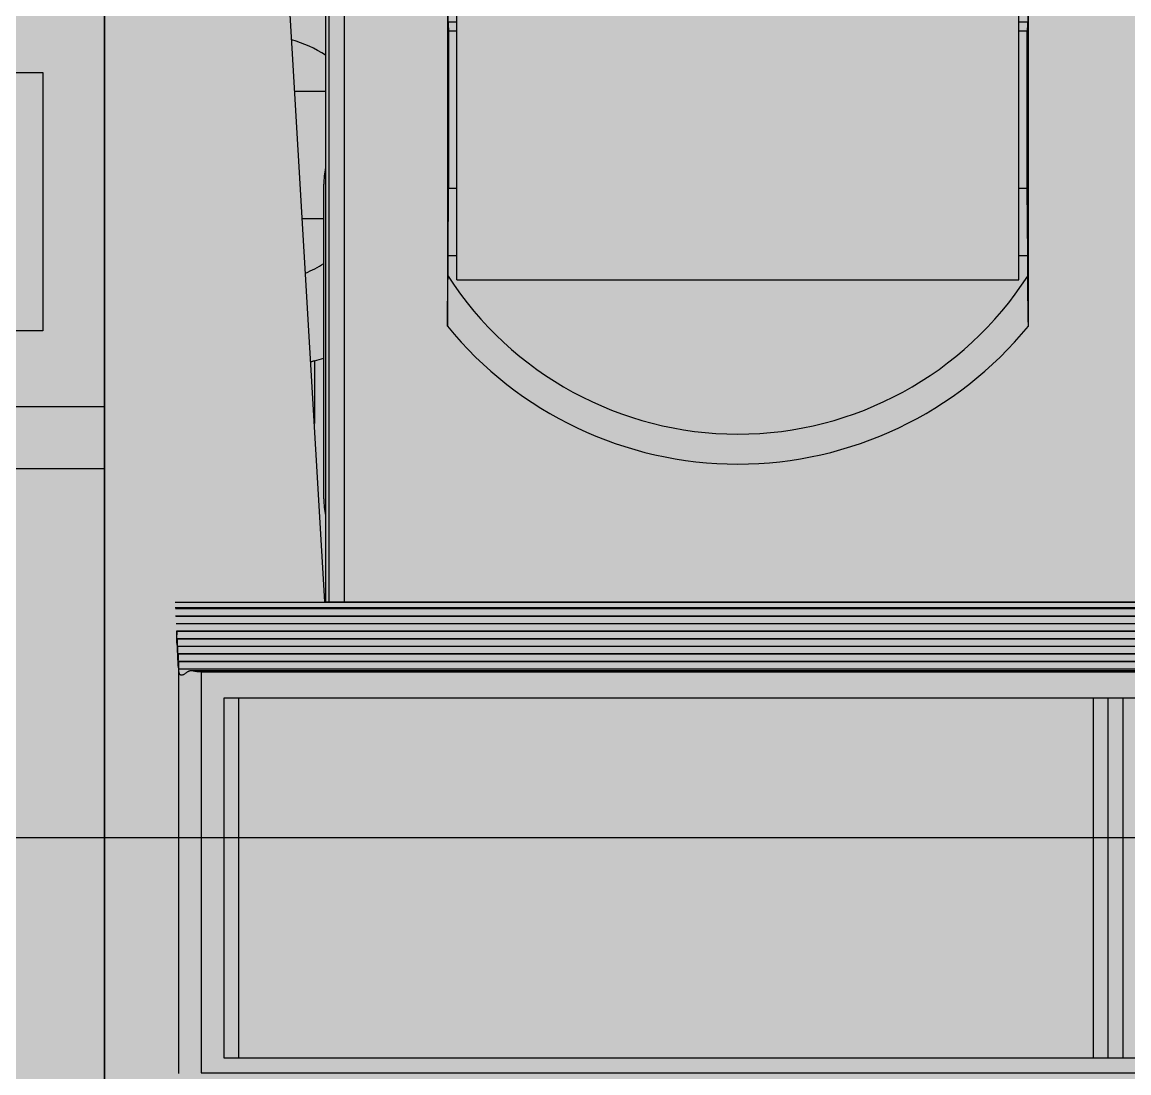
# Model space of a CAD drawing. Extents: x 20 to 1829, y -86 to 701.
# Drawn here: x 1350.55 to 1365.32, y 130.45 to 144.48 of the extents above; entities that cross this region are included whole.
import ezdxf

# ---------------------------------------------------------------- set-up
doc = ezdxf.new("R2010")
doc.units = 0
doc.layers.add('MAIN-1', color=7, linetype='Continuous')
doc.layers.add('SYMS', color=7, linetype='Continuous')

# ---------------------------------------------------------------- blocks, each defined once
blk = doc.blocks.new('clipfix_35_5-select__2', base_point=(-147.547, 71.306))
at = {"color": 7, "linetype": 'Continuous'}
for p, q in [((-115.557, 76.456), (-120.931, 76.456)), ((-115.557, 76.456), (-115.557, 71.306)), ((-114.737, 76.456), (-115.557, 76.456)), ((-114.737, 71.306), (-114.737, 76.456)), ((-114.737, 76.456), (-106.507, 76.456)), ((-120.022, 75.631), (-116.572, 75.631)), ((-120.022, 74.081), (-120.022, 75.631)), ((-116.572, 75.631), (-116.572, 74.081))]:
    blk.add_line(p, q, dxfattribs=at)

msp = doc.modelspace()

# ---------------------------------------------------------------- hatches: boundary and pattern name
at = {"layer": 'SYMS', "true_color": 0x8fbdb9}
h = msp.add_hatch(color=253, dxfattribs=at)
h.dxf.hatch_style = 1
h.paths.add_polyline_path([(1351.654, 103.152), (1378.554, 103.152), (1378.554, 182.152), (1351.654, 182.152)])
h = msp.add_hatch(color=253, dxfattribs=at)
h.dxf.hatch_style = 1
h.paths.add_polyline_path([(1351.654, 171.33), (1346.504, 171.33), (1346.504, 122.73), (1351.654, 122.73)])

# ---------------------------------------------------------------- linework, layer by layer
at = {"layer": 'MAIN-1'}
for p, q in [((1354.604, 153.11), (1354.604, 136.74)), ((1354.653, 136.74), (1354.653, 153.062)), ((1354.853, 153.062), (1354.853, 136.74)), ((1356.353, 141.037), (1356.353, 152.334)), ((1363.853, 141.037), (1363.853, 152.334)), ((1356.228, 147.06), (1356.228, 140.42)), ((1363.98, 140.42), (1363.98, 147.06)), ((1354.595, 136.74), (1354.014, 146.552)), ((1356.232, 144.607), (1356.244, 144.36)), ((1363.976, 144.607), (1363.964, 144.36)), ((1356.353, 144.474), (1356.239, 144.474)), ((1363.969, 144.474), (1363.853, 144.474)), ((1356.244, 144.36), (1356.244, 142.26)), ((1356.244, 144.36), (1356.353, 144.36)), ((1363.853, 144.36), (1363.964, 144.36)), ((1363.964, 142.26), (1363.964, 144.36)), ((1354.604, 143.552), (1354.192, 143.552)), ((1354.579, 138.112), (1354.579, 142.312)), ((1356.237, 141.36), (1356.244, 142.26)), ((1356.244, 142.26), (1356.353, 142.26)), ((1363.853, 142.26), (1363.964, 142.26)), ((1363.972, 141.36), (1363.964, 142.26)), ((1354.579, 141.852), (1354.292, 141.852)), ((1356.237, 141.087), (1356.237, 141.36)), ((1356.237, 141.36), (1356.353, 141.36)), ((1363.853, 141.36), (1363.972, 141.36)), ((1363.972, 141.087), (1363.972, 141.36)), ((1356.235, 140.992), (1356.237, 141.087)), ((1356.353, 141.037), (1363.853, 141.037)), ((1363.973, 140.992), (1363.972, 141.087)), ((1356.233, 140.801), (1356.234, 140.897)), ((1356.234, 140.897), (1356.235, 140.992)), ((1363.974, 140.897), (1363.973, 140.992)), ((1363.975, 140.801), (1363.974, 140.897)), ((1356.232, 140.706), (1356.233, 140.801)), ((1363.976, 140.706), (1363.975, 140.801)), ((1356.229, 140.515), (1356.231, 140.611)), ((1356.231, 140.611), (1356.232, 140.706)), ((1363.978, 140.611), (1363.976, 140.706)), ((1363.979, 140.515), (1363.978, 140.611)), ((1356.228, 140.42), (1356.229, 140.515)), ((1363.98, 140.42), (1363.979, 140.515)), ((1354.413, 139.944), (1354.405, 139.941)), ((1354.422, 139.946), (1354.413, 139.944)), ((1354.43, 139.948), (1354.422, 139.946)), ((1354.438, 139.95), (1354.43, 139.948)), ((1354.446, 139.952), (1354.438, 139.95)), ((1354.454, 139.955), (1354.446, 139.952)), ((1354.454, 139.955), (1354.454, 139.118)), ((1352.595, 136.734), (1377.505, 136.734)), ((1352.596, 136.662), (1377.504, 136.662)), ((1352.6, 136.651), (1377.5, 136.651)), ((1354.595, 136.74), (1375.505, 136.74)), ((1352.602, 136.553), (1377.498, 136.553)), ((1352.606, 136.55), (1377.494, 136.55)), ((1352.608, 136.452), (1377.492, 136.452)), ((1352.612, 136.449), (1377.488, 136.449)), ((1352.614, 136.351), (1377.486, 136.351)), ((1352.618, 136.345), (1352.617, 136.342)), ((1352.617, 136.342), (1352.617, 136.339)), ((1352.617, 136.339), (1352.617, 136.336)), ((1352.617, 136.336), (1352.617, 136.331)), ((1352.617, 136.331), (1352.617, 136.326)), ((1352.617, 136.326), (1352.617, 136.321)), ((1352.617, 136.321), (1352.617, 136.314)), ((1352.617, 136.314), (1352.617, 136.307)), ((1352.617, 136.307), (1352.617, 136.304)), ((1352.617, 136.304), (1352.617, 136.301)), ((1352.617, 136.301), (1352.617, 136.298)), ((1352.618, 136.347), (1352.618, 136.348)), ((1352.618, 136.348), (1352.618, 136.348)), ((1352.618, 136.348), (1352.618, 136.348)), ((1352.618, 136.348), (1352.618, 136.347)), ((1352.618, 136.348), (1377.482, 136.348)), ((1352.618, 136.345), (1352.618, 136.347)), ((1352.618, 136.347), (1352.618, 136.345)), ((1352.619, 136.343), (1352.618, 136.345)), ((1352.619, 136.341), (1352.619, 136.343)), ((1352.619, 136.337), (1352.619, 136.341)), ((1352.619, 136.334), (1352.619, 136.337)), ((1352.619, 136.329), (1352.619, 136.334)), ((1352.619, 136.324), (1352.619, 136.329)), ((1352.619, 136.319), (1352.619, 136.324)), ((1352.619, 136.313), (1352.619, 136.319)), ((1352.619, 136.307), (1352.619, 136.313)), ((1352.62, 136.3), (1352.619, 136.307)), ((1352.617, 136.298), (1352.616, 136.295)), ((1352.616, 136.295), (1352.616, 136.293)), ((1352.616, 136.293), (1352.616, 136.29)), ((1352.616, 136.29), (1352.616, 136.288)), ((1352.616, 136.288), (1352.616, 136.286)), ((1352.616, 136.286), (1352.616, 136.284)), ((1352.616, 136.284), (1352.616, 136.282)), ((1352.616, 136.282), (1352.616, 136.28)), ((1352.62, 136.293), (1352.62, 136.3)), ((1352.62, 136.285), (1352.62, 136.293)), ((1352.62, 136.277), (1352.62, 136.285)), ((1352.62, 136.269), (1352.62, 136.277)), ((1352.62, 136.26), (1352.62, 136.269)), ((1352.62, 136.25), (1352.62, 136.26)), ((1352.62, 136.245), (1352.62, 136.25)), ((1352.62, 136.25), (1377.48, 136.25)), ((1352.62, 136.239), (1352.62, 136.245)), ((1352.62, 136.234), (1352.62, 136.239)), ((1352.62, 136.23), (1352.62, 136.234)), ((1352.62, 136.225), (1352.62, 136.23)), ((1352.62, 136.221), (1352.62, 136.225)), ((1352.62, 136.217), (1352.62, 136.221)), ((1352.62, 136.213), (1352.62, 136.217)), ((1352.62, 136.209), (1352.62, 136.213)), ((1352.62, 136.206), (1352.62, 136.209)), ((1352.62, 136.203), (1352.62, 136.206)), ((1352.62, 136.2), (1352.62, 136.203)), ((1352.62, 136.197), (1352.62, 136.2)), ((1352.62, 136.195), (1352.62, 136.197)), ((1352.62, 136.192), (1352.62, 136.195)), ((1352.62, 136.19), (1352.62, 136.192)), ((1352.62, 136.188), (1352.62, 136.19)), ((1352.621, 136.186), (1352.62, 136.188)), ((1352.621, 136.184), (1352.621, 136.186)), ((1352.621, 136.182), (1352.621, 136.184)), ((1352.621, 136.181), (1352.621, 136.182)), ((1352.621, 136.179), (1352.621, 136.181)), ((1352.621, 136.178), (1352.621, 136.179)), ((1352.621, 136.177), (1352.621, 136.178)), ((1352.621, 136.176), (1352.621, 136.177)), ((1352.621, 136.175), (1352.621, 136.176)), ((1352.621, 136.174), (1352.621, 136.175)), ((1352.621, 136.173), (1352.621, 136.174)), ((1352.621, 136.172), (1352.621, 136.173)), ((1352.621, 136.171), (1352.621, 136.172)), ((1352.621, 136.17), (1352.621, 136.171)), ((1352.621, 136.169), (1352.621, 136.17)), ((1352.621, 136.17), (1352.621, 136.17)), ((1352.621, 136.168), (1352.621, 136.169)), ((1352.621, 136.167), (1352.621, 136.168)), ((1352.621, 136.168), (1352.621, 136.168)), ((1352.621, 136.166), (1352.621, 136.167)), ((1352.621, 136.165), (1352.621, 136.166)), ((1352.621, 136.166), (1352.621, 136.166)), ((1352.621, 136.164), (1352.621, 136.165)), ((1352.621, 136.165), (1352.621, 136.165)), ((1352.621, 136.163), (1352.621, 136.164)), ((1352.621, 136.164), (1352.621, 136.164)), ((1352.621, 136.162), (1352.621, 136.163)), ((1352.621, 136.163), (1352.621, 136.163)), ((1352.622, 136.162), (1352.621, 136.162)), ((1352.621, 136.162), (1352.621, 136.162)), ((1352.623, 136.2), (1352.622, 136.197)), ((1352.622, 136.197), (1352.622, 136.194)), ((1352.622, 136.194), (1352.622, 136.192)), ((1352.622, 136.192), (1352.622, 136.189)), ((1352.622, 136.189), (1352.622, 136.187)), ((1352.622, 136.187), (1352.622, 136.185)), ((1352.622, 136.185), (1352.622, 136.183)), ((1352.622, 136.183), (1352.622, 136.181)), ((1352.622, 136.181), (1352.622, 136.179)), ((1352.622, 136.179), (1352.622, 136.177)), ((1352.622, 136.177), (1352.622, 136.175)), ((1352.622, 136.175), (1352.622, 136.174)), ((1352.622, 136.174), (1352.622, 136.172)), ((1352.622, 136.172), (1352.622, 136.171)), ((1352.622, 136.171), (1352.622, 136.17)), ((1352.622, 136.17), (1352.622, 136.169)), ((1352.622, 136.169), (1352.622, 136.168)), ((1352.622, 136.168), (1352.622, 136.167)), ((1352.622, 136.167), (1352.622, 136.166)), ((1352.622, 136.166), (1352.622, 136.165)), ((1352.622, 136.165), (1352.622, 136.164)), ((1352.622, 136.164), (1352.622, 136.164)), ((1352.622, 136.164), (1352.622, 136.163)), ((1352.622, 136.163), (1352.622, 136.163)), ((1352.622, 136.163), (1352.622, 136.163)), ((1352.622, 136.163), (1352.622, 136.162)), ((1352.622, 136.162), (1352.622, 136.162)), ((1352.622, 136.162), (1352.622, 136.162)), ((1352.622, 136.162), (1352.622, 136.162)), ((1352.622, 136.162), (1352.622, 136.162)), ((1352.622, 136.162), (1352.622, 136.162)), ((1352.622, 136.162), (1352.622, 136.162)), ((1352.622, 136.162), (1352.622, 136.162)), ((1352.622, 136.162), (1352.622, 136.162)), ((1352.624, 136.244), (1352.623, 136.241)), ((1352.623, 136.241), (1352.623, 136.238)), ((1352.623, 136.238), (1352.623, 136.235)), ((1352.623, 136.235), (1352.623, 136.23)), ((1352.623, 136.23), (1352.623, 136.225)), ((1352.623, 136.225), (1352.623, 136.22)), ((1352.623, 136.22), (1352.623, 136.213)), ((1352.623, 136.213), (1352.623, 136.206)), ((1352.623, 136.206), (1352.623, 136.203)), ((1352.623, 136.203), (1352.623, 136.2)), ((1352.624, 136.246), (1352.624, 136.247)), ((1352.624, 136.247), (1352.624, 136.247)), ((1352.624, 136.247), (1352.624, 136.247)), ((1352.624, 136.247), (1352.624, 136.246)), ((1352.624, 136.247), (1377.476, 136.247)), ((1352.624, 136.244), (1352.624, 136.246)), ((1352.624, 136.246), (1352.624, 136.244)), ((1352.625, 136.242), (1352.624, 136.244)), ((1352.625, 136.24), (1352.625, 136.242)), ((1352.625, 136.236), (1352.625, 136.24)), ((1352.625, 136.232), (1352.625, 136.236)), ((1352.625, 136.228), (1352.625, 136.232)), ((1352.625, 136.223), (1352.625, 136.228)), ((1352.625, 136.218), (1352.625, 136.223)), ((1352.625, 136.212), (1352.625, 136.218)), ((1352.625, 136.205), (1352.625, 136.212)), ((1352.626, 136.199), (1352.625, 136.205)), ((1352.626, 136.192), (1352.626, 136.199)), ((1352.626, 136.184), (1352.626, 136.192)), ((1352.626, 136.176), (1352.626, 136.184)), ((1352.626, 136.167), (1352.626, 136.176)), ((1352.626, 136.159), (1352.626, 136.167)), ((1352.626, 136.149), (1352.626, 136.159)), ((1352.626, 136.144), (1352.626, 136.149)), ((1352.626, 136.149), (1377.474, 136.149)), ((1352.626, 136.138), (1352.626, 136.144)), ((1352.626, 136.133), (1352.626, 136.138)), ((1352.626, 136.129), (1352.626, 136.133)), ((1352.626, 136.124), (1352.626, 136.129)), ((1352.626, 136.12), (1352.626, 136.124)), ((1352.626, 136.116), (1352.626, 136.12)), ((1352.626, 136.112), (1352.626, 136.116)), ((1352.626, 136.108), (1352.626, 136.112)), ((1352.626, 136.105), (1352.626, 136.108)), ((1352.626, 136.102), (1352.626, 136.105)), ((1352.626, 136.099), (1352.626, 136.102)), ((1352.626, 136.096), (1352.626, 136.099)), ((1352.626, 136.094), (1352.626, 136.096)), ((1352.626, 136.091), (1352.626, 136.094)), ((1352.626, 136.089), (1352.626, 136.091)), ((1352.626, 136.087), (1352.626, 136.089)), ((1352.626, 136.085), (1352.626, 136.087)), ((1352.627, 136.083), (1352.626, 136.085)), ((1352.627, 136.081), (1352.627, 136.083)), ((1352.627, 136.08), (1352.627, 136.081)), ((1352.627, 136.078), (1352.627, 136.08)), ((1352.627, 136.077), (1352.627, 136.078)), ((1352.627, 136.076), (1352.627, 136.077)), ((1352.627, 136.075), (1352.627, 136.076)), ((1352.627, 136.073), (1352.627, 136.075)), ((1352.627, 136.072), (1352.627, 136.073)), ((1352.627, 136.071), (1352.627, 136.072)), ((1352.627, 136.072), (1352.627, 136.072)), ((1352.627, 136.07), (1352.627, 136.071)), ((1352.627, 136.069), (1352.627, 136.07)), ((1352.627, 136.068), (1352.627, 136.069)), ((1352.627, 136.069), (1352.627, 136.069)), ((1352.627, 136.067), (1352.627, 136.068)), ((1352.627, 136.066), (1352.627, 136.067)), ((1352.627, 136.067), (1352.627, 136.067)), ((1352.627, 136.065), (1352.627, 136.066)), ((1352.627, 136.064), (1352.627, 136.065)), ((1352.627, 136.065), (1352.627, 136.065)), ((1352.627, 136.063), (1352.627, 136.064)), ((1352.627, 136.064), (1352.627, 136.064)), ((1352.627, 136.062), (1352.627, 136.063)), ((1352.627, 136.063), (1352.627, 136.063)), ((1352.627, 136.061), (1352.627, 136.062)), ((1352.627, 136.062), (1352.627, 136.062)), ((1352.628, 136.061), (1352.627, 136.061)), ((1352.627, 136.061), (1352.627, 136.061)), ((1352.627, 136.061), (1352.627, 136.061)), ((1352.629, 136.099), (1352.628, 136.096)), ((1352.628, 136.096), (1352.628, 136.093)), ((1352.628, 136.093), (1352.628, 136.091)), ((1352.628, 136.091), (1352.628, 136.088)), ((1352.628, 136.088), (1352.628, 136.086)), ((1352.628, 136.086), (1352.628, 136.084)), ((1352.628, 136.084), (1352.628, 136.081)), ((1352.628, 136.081), (1352.628, 136.08)), ((1352.628, 136.08), (1352.628, 136.078)), ((1352.628, 136.078), (1352.628, 136.076)), ((1352.628, 136.076), (1352.628, 136.074)), ((1352.628, 136.074), (1352.628, 136.073)), ((1352.628, 136.073), (1352.628, 136.071)), ((1352.628, 136.071), (1352.628, 136.07)), ((1352.628, 136.07), (1352.628, 136.069)), ((1352.628, 136.068), (1352.628, 136.07)), ((1352.628, 136.07), (1352.628, 136.066)), ((1352.628, 136.069), (1352.628, 136.068)), ((1352.628, 136.066), (1352.628, 136.065)), ((1352.628, 136.065), (1352.628, 136.064)), ((1352.628, 136.064), (1352.628, 136.063)), ((1352.628, 136.063), (1352.628, 136.063)), ((1352.628, 136.063), (1352.628, 136.062)), ((1352.628, 136.062), (1352.628, 136.062)), ((1352.628, 136.062), (1352.628, 136.062)), ((1352.628, 136.062), (1352.628, 136.061)), ((1352.628, 136.061), (1352.628, 136.061)), ((1352.628, 136.061), (1352.628, 136.061)), ((1352.628, 136.061), (1352.628, 136.061)), ((1352.628, 136.061), (1352.628, 136.061)), ((1352.628, 136.061), (1352.628, 136.061)), ((1352.628, 136.061), (1352.628, 136.061)), ((1352.628, 136.061), (1352.628, 136.061)), ((1352.63, 136.143), (1352.629, 136.14)), ((1352.629, 136.14), (1352.629, 136.137)), ((1352.629, 136.137), (1352.629, 136.133)), ((1352.629, 136.133), (1352.629, 136.129)), ((1352.629, 136.129), (1352.629, 136.124)), ((1352.629, 136.124), (1352.629, 136.118)), ((1352.629, 136.118), (1352.629, 136.112)), ((1352.629, 136.112), (1352.629, 136.105)), ((1352.629, 136.105), (1352.629, 136.102)), ((1352.629, 136.102), (1352.629, 136.099)), ((1352.63, 136.145), (1352.63, 136.146)), ((1352.63, 136.146), (1352.63, 136.146)), ((1352.63, 136.146), (1352.63, 136.146)), ((1352.63, 136.146), (1352.63, 136.145)), ((1352.63, 136.146), (1377.47, 136.146)), ((1352.63, 136.143), (1352.63, 136.145)), ((1352.63, 136.145), (1352.63, 136.143)), ((1352.631, 136.141), (1352.63, 136.143)), ((1352.631, 136.138), (1352.631, 136.141)), ((1352.631, 136.135), (1352.631, 136.138)), ((1352.631, 136.131), (1352.631, 136.135)), ((1352.631, 136.127), (1352.631, 136.131)), ((1352.631, 136.122), (1352.631, 136.127)), ((1352.631, 136.117), (1352.631, 136.122)), ((1352.631, 136.111), (1352.631, 136.117)), ((1352.631, 136.104), (1352.631, 136.111)), ((1352.632, 136.098), (1352.631, 136.104)), ((1352.632, 136.09), (1352.632, 136.098)), ((1352.632, 136.083), (1352.632, 136.09)), ((1352.632, 136.075), (1352.632, 136.083)), ((1352.632, 136.066), (1352.632, 136.075)), ((1352.632, 136.057), (1352.632, 136.066)), ((1352.632, 136.048), (1352.632, 136.057)), ((1352.632, 136.043), (1352.632, 136.048)), ((1352.632, 136.048), (1377.468, 136.048)), ((1352.632, 136.037), (1352.632, 136.043)), ((1352.632, 136.032), (1352.632, 136.037)), ((1352.632, 136.028), (1352.632, 136.032)), ((1352.632, 136.023), (1352.632, 136.028)), ((1352.632, 136.019), (1352.632, 136.023)), ((1352.632, 136.015), (1352.632, 136.019)), ((1352.632, 136.011), (1352.632, 136.015)), ((1352.632, 136.007), (1352.632, 136.011)), ((1352.632, 136.004), (1352.632, 136.007)), ((1352.636, 136.042), (1352.635, 136.039)), ((1352.635, 136.039), (1352.635, 136.036)), ((1352.635, 136.036), (1352.635, 136.032)), ((1352.635, 136.032), (1352.635, 136.028)), ((1352.635, 136.028), (1352.635, 136.023)), ((1352.635, 136.023), (1352.635, 136.017)), ((1352.635, 136.017), (1352.635, 136.011)), ((1352.635, 136.011), (1352.635, 136.004)), ((1352.636, 136.044), (1352.636, 136.045)), ((1352.636, 136.045), (1352.636, 136.045)), ((1352.636, 136.045), (1352.636, 136.045)), ((1352.636, 136.045), (1352.636, 136.043)), ((1352.636, 136.045), (1377.464, 136.045)), ((1352.636, 136.042), (1352.636, 136.044)), ((1352.636, 136.043), (1352.636, 136.042)), ((1352.636, 136.04), (1352.636, 136.042)), ((1352.637, 136.037), (1352.636, 136.04)), ((1352.637, 136.034), (1352.637, 136.037)), ((1352.637, 136.03), (1352.637, 136.034)), ((1352.637, 136.026), (1352.637, 136.03)), ((1352.637, 136.021), (1352.637, 136.026)), ((1352.637, 136.016), (1352.637, 136.021)), ((1352.637, 136.01), (1352.637, 136.016)), ((1352.637, 136.003), (1352.637, 136.01)), ((1352.632, 136.001), (1352.632, 136.004)), ((1352.632, 135.998), (1352.632, 136.001)), ((1352.632, 135.995), (1352.632, 135.998)), ((1352.632, 135.992), (1352.632, 135.995)), ((1352.632, 135.99), (1352.632, 135.992)), ((1352.632, 135.988), (1352.632, 135.99)), ((1352.632, 135.986), (1352.632, 135.988)), ((1352.632, 135.984), (1352.632, 135.986)), ((1352.633, 135.982), (1352.632, 135.984)), ((1352.633, 135.98), (1352.633, 135.982)), ((1352.633, 135.979), (1352.633, 135.98)), ((1352.633, 135.977), (1352.633, 135.979)), ((1352.633, 135.976), (1352.633, 135.977)), ((1352.633, 135.975), (1352.633, 135.976)), ((1352.633, 135.973), (1352.633, 135.975)), ((1352.633, 135.972), (1352.633, 135.973)), ((1352.633, 135.971), (1352.633, 135.972)), ((1352.633, 135.97), (1352.633, 135.971)), ((1352.633, 135.971), (1352.633, 135.971)), ((1352.633, 135.969), (1352.633, 135.97)), ((1352.633, 135.968), (1352.633, 135.969)), ((1352.633, 135.967), (1352.633, 135.968)), ((1352.633, 135.966), (1352.633, 135.967)), ((1352.633, 135.967), (1352.633, 135.967)), ((1352.633, 135.965), (1352.633, 135.966)), ((1352.633, 135.966), (1352.633, 135.966)), ((1352.633, 135.964), (1352.633, 135.965)), ((1352.633, 135.963), (1352.633, 135.964)), ((1352.633, 135.964), (1352.633, 135.964)), ((1352.633, 135.962), (1352.633, 135.963)), ((1352.633, 135.963), (1352.633, 135.963)), ((1352.633, 135.961), (1352.633, 135.962)), ((1352.633, 135.962), (1352.633, 135.962)), ((1352.633, 135.96), (1352.633, 135.961)), ((1352.633, 135.961), (1352.633, 135.961)), ((1352.634, 135.96), (1352.633, 135.96)), ((1352.633, 135.96), (1352.633, 135.96)), ((1352.633, 135.96), (1352.633, 135.96)), ((1352.635, 135.998), (1352.634, 135.995)), ((1352.634, 135.995), (1352.634, 135.992)), ((1352.634, 135.992), (1352.634, 135.99)), ((1352.634, 135.99), (1352.634, 135.987)), ((1352.634, 135.987), (1352.634, 135.985)), ((1352.634, 135.985), (1352.634, 135.983)), ((1352.634, 135.983), (1352.634, 135.98)), ((1352.634, 135.98), (1352.634, 135.978)), ((1352.634, 135.978), (1352.634, 135.977)), ((1352.634, 135.977), (1352.634, 135.975)), ((1352.634, 135.975), (1352.634, 135.973)), ((1352.634, 135.973), (1352.634, 135.972)), ((1352.634, 135.972), (1352.634, 135.97)), ((1352.634, 135.97), (1352.634, 135.969)), ((1352.634, 135.969), (1352.634, 135.968)), ((1352.634, 135.968), (1352.634, 135.967)), ((1352.634, 135.967), (1352.634, 135.966)), ((1352.634, 135.966), (1352.634, 135.965)), ((1352.634, 135.965), (1352.634, 135.964)), ((1352.634, 135.964), (1352.634, 135.963)), ((1352.634, 135.963), (1352.634, 135.962)), ((1352.634, 135.962), (1352.634, 135.962)), ((1352.634, 135.962), (1352.634, 135.961)), ((1352.634, 135.961), (1352.634, 135.961)), ((1352.634, 135.961), (1352.634, 135.96)), ((1352.634, 135.96), (1352.634, 135.96)), ((1352.634, 135.96), (1352.634, 135.96)), ((1352.634, 135.96), (1352.634, 135.96)), ((1352.634, 135.96), (1352.634, 135.96)), ((1352.634, 135.96), (1352.634, 135.96)), ((1352.634, 135.96), (1352.634, 135.96)), ((1352.634, 135.96), (1352.634, 135.96)), ((1352.634, 135.96), (1352.634, 135.96)), ((1352.635, 136.004), (1352.635, 136.001)), ((1352.635, 136.001), (1352.635, 135.998)), ((1352.637, 135.997), (1352.637, 136.003)), ((1352.638, 135.989), (1352.637, 135.997)), ((1352.638, 135.982), (1352.638, 135.989)), ((1352.638, 135.974), (1352.638, 135.982)), ((1352.638, 135.965), (1352.638, 135.974)), ((1352.638, 135.956), (1352.638, 135.965)), ((1352.638, 135.947), (1352.638, 135.956)), ((1352.638, 135.941), (1352.638, 135.947)), ((1352.638, 135.947), (1377.462, 135.947)), ((1352.638, 135.936), (1352.638, 135.941)), ((1352.638, 135.931), (1352.638, 135.936)), ((1352.638, 135.926), (1352.638, 135.931)), ((1352.638, 135.922), (1352.638, 135.926)), ((1352.638, 135.918), (1352.638, 135.922)), ((1352.638, 135.914), (1352.638, 135.918)), ((1352.638, 135.91), (1352.638, 135.914)), ((1352.638, 135.906), (1352.638, 135.91)), ((1352.638, 135.903), (1352.638, 135.906)), ((1352.638, 135.9), (1352.638, 135.903)), ((1352.638, 135.897), (1352.638, 135.9)), ((1352.638, 135.894), (1352.638, 135.897)), ((1352.638, 135.891), (1352.638, 135.894)), ((1352.638, 135.889), (1352.638, 135.891)), ((1352.638, 135.887), (1352.638, 135.889)), ((1352.638, 135.885), (1352.638, 135.887)), ((1352.638, 135.883), (1352.638, 135.885)), ((1352.638, 135.881), (1352.638, 135.883)), ((1352.639, 135.879), (1352.638, 135.881)), ((1352.639, 135.878), (1352.639, 135.879)), ((1352.639, 135.876), (1352.639, 135.878)), ((1352.639, 135.875), (1352.639, 135.876)), ((1352.639, 135.874), (1352.639, 135.875)), ((1352.639, 135.872), (1352.639, 135.874)), ((1352.639, 135.871), (1352.639, 135.872)), ((1352.639, 135.87), (1352.639, 135.871)), ((1352.639, 135.869), (1352.639, 135.87)), ((1352.639, 135.868), (1352.639, 135.869)), ((1352.639, 135.869), (1352.639, 135.869)), ((1352.639, 135.867), (1352.639, 135.868)), ((1352.639, 135.866), (1352.639, 135.867)), ((1352.639, 135.865), (1352.639, 135.866)), ((1352.639, 135.866), (1352.639, 135.866)), ((1352.639, 135.864), (1352.639, 135.865)), ((1352.639, 135.865), (1352.639, 135.865)), ((1352.639, 135.863), (1352.639, 135.864)), ((1352.639, 135.862), (1352.639, 135.863)), ((1352.639, 135.863), (1352.639, 135.863)), ((1352.639, 135.861), (1352.639, 135.862)), ((1352.639, 135.862), (1352.639, 135.862)), ((1352.639, 135.86), (1352.639, 135.861)), ((1352.639, 135.861), (1352.639, 135.861)), ((1352.639, 135.859), (1352.639, 135.86)), ((1352.639, 135.86), (1352.639, 135.86)), ((1352.64, 135.859), (1352.639, 135.859)), ((1352.639, 135.859), (1352.639, 135.859)), ((1352.639, 135.859), (1352.639, 135.859)), ((1352.639, 135.859), (1352.639, 135.859)), ((1352.641, 135.9), (1352.64, 135.897)), ((1352.64, 135.897), (1352.64, 135.894)), ((1352.64, 135.894), (1352.64, 135.891)), ((1352.64, 135.891), (1352.64, 135.889)), ((1352.64, 135.889), (1352.64, 135.886)), ((1352.64, 135.886), (1352.64, 135.884)), ((1352.64, 135.884), (1352.64, 135.882)), ((1352.64, 135.882), (1352.64, 135.879)), ((1352.64, 135.879), (1352.64, 135.877)), ((1352.64, 135.877), (1352.64, 135.876)), ((1352.64, 135.876), (1352.64, 135.874)), ((1352.64, 135.874), (1352.64, 135.872)), ((1352.64, 135.872), (1352.64, 135.871)), ((1352.64, 135.871), (1352.64, 135.869)), ((1352.64, 135.869), (1352.64, 135.868)), ((1352.64, 135.868), (1352.64, 135.867)), ((1352.64, 135.867), (1352.64, 135.866)), ((1352.64, 135.866), (1352.64, 135.865)), ((1352.64, 135.865), (1352.64, 135.864)), ((1352.64, 135.864), (1352.64, 135.863)), ((1352.64, 135.863), (1352.64, 135.862)), ((1352.64, 135.862), (1352.64, 135.861)), ((1352.64, 135.861), (1352.64, 135.861)), ((1352.64, 135.861), (1352.64, 135.86)), ((1352.64, 135.86), (1352.64, 135.86)), ((1352.64, 135.86), (1352.64, 135.859)), ((1352.64, 135.859), (1352.64, 135.859)), ((1352.64, 135.859), (1352.64, 135.859)), ((1352.64, 135.859), (1352.64, 135.859)), ((1352.64, 135.859), (1352.64, 135.859)), ((1352.64, 135.859), (1352.64, 135.859)), ((1352.64, 135.859), (1352.64, 135.859)), ((1352.64, 135.859), (1352.64, 135.859)), ((1352.642, 135.941), (1352.641, 135.938)), ((1352.641, 135.938), (1352.641, 135.935)), ((1352.641, 135.935), (1352.641, 135.931)), ((1352.641, 135.931), (1352.641, 135.927)), ((1352.641, 135.927), (1352.641, 135.922)), ((1352.641, 135.922), (1352.641, 135.916)), ((1352.641, 135.916), (1352.641, 135.91)), ((1352.641, 135.91), (1352.641, 135.903)), ((1352.641, 135.903), (1352.641, 135.9)), ((1352.642, 135.943), (1352.642, 135.944)), ((1352.642, 135.944), (1352.642, 135.944)), ((1352.642, 135.944), (1352.642, 135.943)), ((1352.642, 135.944), (1377.458, 135.944)), ((1352.642, 135.942), (1352.642, 135.943)), ((1352.642, 135.943), (1352.642, 135.942)), ((1352.642, 135.941), (1352.642, 135.942)), ((1352.642, 135.942), (1352.642, 135.941)), ((1352.642, 135.939), (1352.642, 135.941)), ((1352.643, 135.936), (1352.642, 135.939)), ((1352.643, 135.934), (1352.643, 135.936)), ((1352.643, 135.931), (1352.643, 135.934)), ((1352.643, 135.927), (1352.643, 135.931)), ((1352.643, 135.924), (1352.643, 135.927)), ((1352.643, 135.919), (1352.643, 135.924)), ((1352.643, 135.915), (1352.643, 135.919)), ((1352.643, 135.91), (1352.643, 135.915)), ((1352.643, 135.905), (1352.643, 135.91)), ((1352.643, 135.9), (1352.643, 135.905)), ((1352.643, 135.894), (1352.643, 135.9)), ((1352.644, 135.888), (1352.643, 135.894)), ((1352.644, 135.881), (1352.644, 135.888)), ((1352.644, 135.874), (1352.644, 135.881)), ((1352.644, 130.443), (1352.644, 135.874)), ((1352.644, 135.871), (1352.644, 135.874)), ((1352.644, 135.867), (1352.644, 135.871)), ((1352.644, 135.863), (1352.644, 135.867)), ((1352.644, 135.859), (1352.644, 135.863)), ((1352.644, 135.854), (1352.644, 135.859)), ((1352.644, 135.85), (1352.644, 135.854)), ((1352.645, 135.846), (1352.644, 135.85)), ((1352.645, 135.838), (1352.645, 135.846)), ((1352.645, 135.846), (1377.456, 135.846)), ((1352.645, 135.829), (1352.645, 135.838)), ((1352.646, 135.822), (1352.645, 135.829)), ((1352.646, 135.814), (1352.646, 135.822)), ((1352.647, 135.807), (1352.646, 135.814)), ((1352.648, 135.8), (1352.647, 135.807)), ((1352.649, 135.794), (1352.648, 135.8)), ((1352.65, 135.788), (1352.649, 135.794)), ((1352.652, 135.783), (1352.65, 135.788)), ((1352.653, 135.778), (1352.652, 135.783)), ((1352.655, 135.774), (1352.653, 135.778)), ((1352.658, 135.771), (1352.655, 135.774)), ((1352.66, 135.767), (1352.658, 135.771)), ((1352.663, 135.765), (1352.66, 135.767)), ((1352.667, 135.763), (1352.663, 135.765)), ((1352.67, 135.761), (1352.667, 135.763)), ((1352.674, 135.76), (1352.67, 135.761)), ((1352.679, 135.76), (1352.674, 135.76)), ((1352.685, 135.76), (1352.679, 135.76)), ((1352.691, 135.762), (1352.685, 135.76)), ((1352.698, 135.764), (1352.691, 135.762)), ((1352.705, 135.767), (1352.698, 135.764)), ((1352.713, 135.771), (1352.705, 135.767)), ((1352.721, 135.775), (1352.713, 135.771)), ((1352.729, 135.781), (1352.721, 135.775)), ((1352.738, 135.787), (1352.729, 135.781)), ((1352.747, 135.794), (1352.738, 135.787)), ((1352.757, 135.802), (1352.747, 135.794)), ((1352.76, 135.805), (1352.757, 135.802)), ((1352.764, 135.807), (1352.76, 135.805)), ((1352.768, 135.81), (1352.764, 135.807)), ((1352.772, 135.811), (1352.768, 135.81)), ((1352.777, 135.813), (1352.772, 135.811)), ((1352.781, 135.814), (1352.777, 135.813)), ((1352.786, 135.815), (1352.781, 135.814)), ((1352.791, 135.816), (1352.786, 135.815)), ((1352.796, 135.817), (1352.791, 135.816)), ((1352.802, 135.817), (1352.796, 135.817)), ((1352.807, 135.817), (1352.802, 135.817)), ((1377.453, 135.817), (1352.807, 135.817)), ((1352.818, 135.817), (1352.807, 135.817)), ((1352.829, 135.816), (1352.818, 135.817)), ((1352.841, 135.814), (1352.829, 135.816)), ((1352.853, 135.813), (1352.841, 135.814)), ((1352.865, 135.811), (1352.853, 135.813)), ((1352.878, 135.809), (1352.865, 135.811)), ((1352.891, 135.807), (1352.878, 135.809)), ((1352.904, 135.805), (1352.891, 135.807)), ((1352.917, 135.803), (1352.904, 135.805)), ((1352.93, 135.803), (1352.917, 135.803)), ((1352.944, 135.802), (1352.93, 135.803)), ((1377.452, 135.802), (1352.944, 135.802)), ((1352.944, 135.802), (1352.944, 130.452)), ((1353.444, 135.452), (1353.244, 135.452)), ((1353.244, 135.452), (1353.244, 130.652)), ((1364.844, 135.452), (1353.444, 135.452)), ((1353.444, 130.652), (1353.444, 135.452)), ((1365.044, 135.452), (1364.844, 135.452)), ((1364.844, 135.452), (1364.844, 130.652)), ((1365.244, 135.452), (1365.044, 135.452)), ((1365.044, 130.652), (1365.044, 135.452)), ((1376.644, 135.452), (1365.244, 135.452)), ((1365.244, 130.652), (1365.244, 135.452)), ((1353.244, 130.652), (1353.444, 130.652)), ((1353.444, 130.652), (1364.844, 130.652)), ((1364.844, 130.652), (1365.044, 130.652)), ((1365.044, 130.652), (1365.244, 130.652)), ((1365.244, 130.652), (1376.644, 130.652)), ((1352.944, 130.452), (1377.452, 130.452))]:
    msp.add_line(p, q, dxfattribs=at)
for centre, radius, start, end in [((1353.704, 142.652), 1.65, 56.9443, 74.2912), ((1355.579, 142.312), 1, 167.1614, 180), ((1353.704, 142.652), 1.65, 292.4854, 302.0259), ((1360.104, 143.578), 4.6, 212.7805, 327.2195), ((1360.104, 143.578), 5, 219.1732, 320.8268), ((1353.704, 142.652), 2.8, 285.537, 288.21), ((1355.579, 138.112), 1, 180, 192.836)]:
    msp.add_arc(centre, radius, start, end, dxfattribs=at)
at = {"layer": 'SYMS'}
for points in [[(1351.654, 182.152), (1378.554, 182.152), (1378.554, 103.152), (1351.654, 103.152)], [(1346.504, 171.33), (1351.654, 171.33), (1351.654, 122.73), (1346.504, 122.73)], [(1206.388, 159.362), (1451.271, 159.362), (1451.271, 133.59), (1206.388, 133.59)]]:
    msp.add_lwpolyline(points, close=True, dxfattribs=at)

# ---------------------------------------------------------------- block references
at = {"rotation": 270}
msp.add_blockref('clipfix_35_5-select__2', (1346.504, 171.33), dxfattribs=at)

doc.saveas('drawing.dxf')
